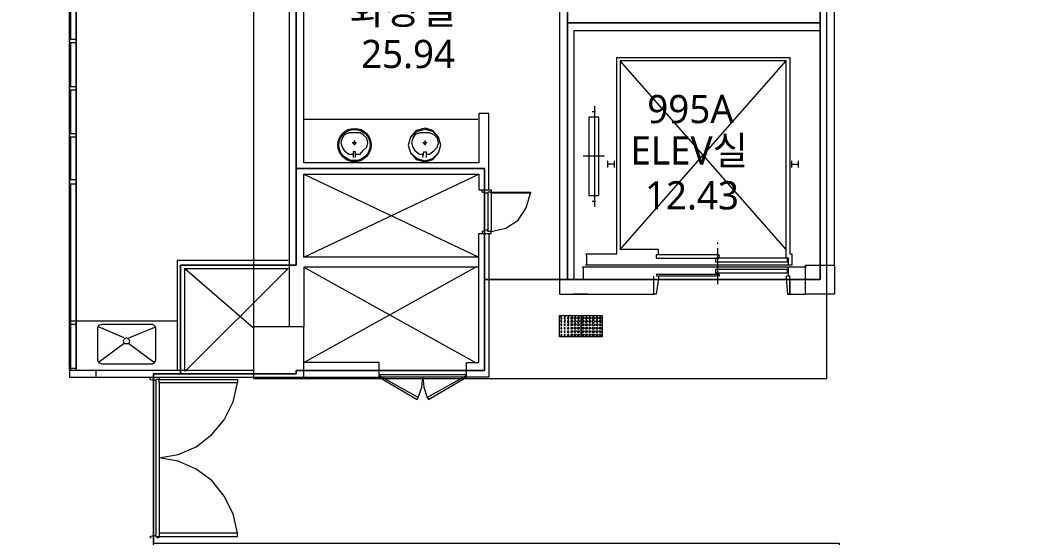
# Model space of a CAD drawing. Header units: millimetres. Extents: x -4011 to 126995, y -1911 to 106700.
# Drawn here: x 60622 to 74475, y 27412 to 34578 of the extents above; entities that cross this region are included whole.
import ezdxf

# ---------------------------------------------------------------- set-up
doc = ezdxf.new("R2010")
doc.units = ezdxf.units.MM
doc.layers.add('PDF_문자', color=7, linetype='Continuous')
doc.layers.add('PDF_형상', color=7, linetype='Continuous')
doc.styles.add('PDF 맑은 고딕', font='malgun.ttf')

msp = doc.modelspace()

# ---------------------------------------------------------------- linework, layer by layer
at = {"layer": 'PDF_형상', "lineweight": 5}
for points in [[(71705, 42218), (71705, 30979), (67057, 30979), (67057, 29720), (64446, 29720), (64446, 29674), (62472, 29674), (62472, 27326), (71969, 27326), (71969, 23720), (78933, 23720), (78933, 27326), (94539, 27326), (94539, 29720), (86456, 29720), (84202, 29720), (84202, 30979), (82959, 30979), (82959, 30886), (76694, 30886), (76694, 38969), (79321, 38969), (79321, 42668)], [(78933, 20720), (71969, 20720), (71969, 20472), (48948, 20472), (48948, 38969), (64446, 38969), (64446, 31181), (62845, 31181), (62845, 29674), (64446, 29674), (64446, 29720), (67057, 29720), (67057, 30979), (67057, 32518), (64446, 32518), (64446, 38969), (68207, 38969), (68207, 34539), (71705, 34539), (71705, 42218)], [(62953, 42124), (68098, 42124), (68098, 30777), (69404, 30777), (69404, 30979), (68301, 30979), (68301, 34430), (71705, 34430), (71705, 31181), (71907, 31181), (71907, 38674)], [(64352, 38378), (64352, 30326)], [(64554, 32440), (66979, 31290), (64554, 31290), (64554, 32440), (66979, 32440), (66979, 32223), (67119, 32223), (67119, 33280), (66979, 33280), (66979, 32596), (64554, 32596), (64554, 38378)], [(61306, 29720), (61306, 36264), (61399, 36264), (61399, 29720), (61399, 36264), (61306, 36264), (61306, 29751), (61399, 29751)], [(61321, 34912), (61321, 34306)], [(61399, 34306), (61306, 34306)], [(61399, 34259), (61306, 34259)], [(61321, 34259), (61321, 33653)], [(68456, 31337), (68891, 31337), (68891, 34057), (71285, 34057), (71285, 31337), (71316, 31337), (71316, 31181), (68456, 31181)], [(69466, 31321), (69466, 31399), (68938, 31399), (71238, 34010), (68938, 34010), (68938, 31399)], [(71238, 31399), (68938, 34010)], [(71269, 31181), (71269, 31275), (71238, 31275), (71238, 34010)], [(61399, 33653), (61306, 33653)], [(61399, 33606), (61306, 33606)], [(61321, 33606), (61321, 33000)], [(68580, 33389), (68580, 31990)], [(68549, 33311), (68596, 33311)], [(64554, 33202), (66964, 33202)], [(61399, 33000), (61306, 33000)], [(65269, 32720), (65332, 32720), (65378, 32767), (65425, 32813), (65440, 32876), (65425, 32938), (65378, 32984), (65332, 33016), (65176, 33016), (65114, 32984), (65083, 32938), (65067, 32876), (65083, 32813), (65114, 32767), (65176, 32720), (65238, 32720)], [(66249, 32720), (66295, 32720), (66358, 32767), (66404, 32813), (66420, 32876), (66404, 32938), (66358, 32984), (66295, 33016), (66155, 33016), (66093, 32984), (66062, 32938), (66047, 32876), (66062, 32813), (66093, 32767), (66155, 32720), (66218, 32720)], [(61399, 32953), (61306, 32953)], [(61321, 32953), (61321, 32363)], [(65285, 32876), (65223, 32876)], [(65254, 32907), (65254, 32845)], [(66264, 32876), (66202, 32876)], [(66233, 32907), (66233, 32845)], [(65269, 32674), (65269, 32751), (65238, 32751), (65238, 32674)], [(66202, 32674), (66218, 32751), (66249, 32751), (66249, 32674)], [(68720, 32689), (68425, 32689)], [(68767, 32534), (68767, 32627)], [(68860, 32580), (68767, 32580)], [(68860, 32534), (68860, 32627)], [(71316, 32534), (71316, 32627)], [(71316, 32580), (71409, 32580)], [(71409, 32534), (71409, 32627)], [(64554, 31290), (66979, 32440)], [(61399, 32363), (61306, 32363)], [(61399, 32301), (61306, 32301)], [(61321, 32301), (61321, 29720)], [(67119, 32223), (67150, 32223), (67150, 32192), (67104, 32192), (67104, 32176), (67073, 32176), (67026, 32192), (67026, 32223), (67041, 32223)], [(67104, 32176), (67104, 31663)], [(67150, 32176), (67150, 31648), (67352, 31694), (67523, 31803), (67632, 31974), (67694, 32176)], [(68549, 32067), (68596, 32067)], [(67119, 31617), (67150, 31617), (67150, 31648), (67104, 31648), (67104, 31663), (67073, 31663), (67026, 31648), (67026, 31617), (67041, 31617)], [(70290, 31477), (70290, 31492)], [(68472, 31337), (68472, 31181)], [(70290, 30917), (70290, 31415)], [(64337, 31244), (62798, 31244), (62798, 29720)], [(62907, 29720), (62907, 31135), (64337, 31135), (62907, 29705)], [(62907, 31135), (63855, 30311)], [(64554, 29627), (65596, 29627), (65596, 29829), (64554, 29829), (66933, 31150)], [(64554, 31150), (66933, 29829)], [(66979, 31150), (64554, 31150), (64554, 30326)], [(71518, 31150), (68409, 31150)], [(68425, 31150), (68425, 30995)], [(69435, 31057), (70306, 31057), (70306, 31026), (69435, 31026)], [(71269, 31026), (71269, 31150)], [(69466, 31026), (69466, 30995), (69435, 30777), (69404, 30777), (69404, 31026)], [(68285, 30777), (68487, 30777), (68285, 30777)], [(62798, 30404), (61399, 30404), (61306, 30404)], [(61399, 30358), (61306, 30358)], [(62067, 30171), (61710, 30326)], [(62130, 30171), (62503, 30326)], [(62067, 30093), (61710, 29829)], [(62130, 30093), (62487, 29829)], [(63855, 29720), (61306, 29720), (61306, 29627), (63855, 29627)], [(61679, 29627), (61679, 29720)], [(66808, 29658), (65596, 29658)], [(62518, 29627), (62549, 29627), (62549, 29596), (62503, 29596), (62503, 29580), (62472, 29580), (62425, 29596), (62425, 29627), (62440, 29627)], [(62503, 29580), (62503, 27435)], [(62549, 29549), (62549, 27466)], [(63637, 27466), (63575, 27731), (63451, 27979), (63280, 28197), (63062, 28352), (62813, 28461), (62549, 28508), (62813, 28554), (63062, 28663), (63280, 28834), (63451, 29036), (63575, 29285), (63637, 29549)], [(66808, 29627), (65596, 29627)], [(66140, 29347), (66187, 29487), (66202, 29627), (66218, 29487), (66264, 29347)], [(62425, 27420), (62425, 27404), (62440, 27404), (62425, 27404), (62425, 27420), (62472, 27435), (62503, 27435), (62503, 27420), (62549, 27420), (62549, 27404), (62518, 27404), (62534, 27404)]]:
    msp.add_lwpolyline(points, dxfattribs=at)
for points in [[(71798, 39078), (63855, 39078), (63855, 29611), (71798, 29611)], [(48948, 38969), (48948, 24358), (58943, 24358), (58943, 27280), (62472, 27280), (62472, 29674), (62845, 29674), (62845, 31181), (64446, 31181), (64446, 38969)], [(64446, 38969), (64446, 32518), (67057, 32518), (67057, 30979), (68207, 30979), (68207, 34539), (68207, 38969)], [(68207, 34539), (68207, 30979), (71705, 30979), (71705, 34539)], [(68642, 33233), (68503, 33233), (68503, 32145), (68642, 32145)], [(66451, 32845), (66420, 32953), (66342, 33031), (66233, 33062), (66124, 33031), (66031, 32953), (66000, 32845), (66031, 32736), (66124, 32658), (66233, 32627), (66342, 32658), (66420, 32736), (66451, 32845), (66420, 32953), (66342, 33047), (66233, 33078), (66109, 33047), (66031, 32953), (66000, 32845), (66031, 32736), (66109, 32642), (66233, 32611), (66342, 32642), (66420, 32736)], [(65269, 32876), (65254, 32891), (65238, 32876), (65238, 32860), (65254, 32860), (65269, 32860)], [(66249, 32876), (66233, 32876), (66233, 32891), (66218, 32876), (66218, 32860), (66233, 32860)], [(67150, 32192), (67694, 32192), (67694, 32176), (67150, 32176)], [(67119, 29627), (66808, 29627), (66808, 29829), (66979, 29829), (66979, 31617), (67119, 31617)], [(70306, 31321), (69435, 31321), (69435, 31275), (70306, 31275)], [(71254, 31228), (71254, 31275), (70259, 31275), (70259, 31228)], [(71907, 31181), (71907, 30777), (71503, 30777), (71503, 31181)], [(71254, 31073), (71254, 31119), (70259, 31119), (70259, 31073)], [(71285, 30777), (71285, 31026), (71238, 31026), (71238, 30995), (71254, 30777)], [(71503, 30777), (71503, 30979), (71285, 30979), (71285, 30777)], [(68098, 30482), (68394, 30482), (68394, 30187), (68098, 30187)], [(68394, 30482), (68689, 30482), (68689, 30187), (68394, 30187)], [(61756, 29813), (62456, 29813), (62487, 29829), (62503, 29860), (62503, 30311), (62487, 30342), (62456, 30358), (61756, 30358), (61710, 30342), (61694, 30311), (61694, 29860), (61710, 29829)], [(68130, 30451), (68114, 30466), (68114, 30451), (68114, 30435), (68130, 30435)], [(68130, 30404), (68114, 30420), (68114, 30404), (68114, 30389), (68130, 30389)], [(68130, 30358), (68114, 30373), (68114, 30358), (68114, 30342), (68130, 30342)], [(68176, 30451), (68176, 30466), (68161, 30451), (68161, 30435), (68176, 30435)], [(68176, 30404), (68176, 30420), (68161, 30404), (68161, 30389), (68176, 30389)], [(68176, 30358), (68176, 30373), (68161, 30358), (68161, 30342), (68176, 30342)], [(68223, 30451), (68223, 30466), (68207, 30451), (68207, 30435), (68223, 30435)], [(68223, 30404), (68223, 30420), (68207, 30404), (68207, 30389), (68223, 30389)], [(68223, 30358), (68223, 30373), (68207, 30358), (68207, 30342), (68223, 30342)], [(68285, 30451), (68269, 30451), (68269, 30466), (68254, 30451), (68254, 30435), (68269, 30435)], [(68285, 30404), (68269, 30404), (68269, 30420), (68254, 30404), (68254, 30389), (68269, 30389)], [(68285, 30358), (68269, 30358), (68269, 30373), (68254, 30358), (68254, 30342), (68269, 30342)], [(68332, 30451), (68316, 30451), (68316, 30466), (68301, 30451), (68301, 30435), (68316, 30435)], [(68332, 30404), (68316, 30404), (68316, 30420), (68301, 30404), (68301, 30389), (68316, 30389)], [(68332, 30358), (68316, 30358), (68316, 30373), (68301, 30358), (68301, 30342), (68316, 30342)], [(68378, 30451), (68363, 30451), (68363, 30466), (68347, 30451), (68347, 30435), (68363, 30435)], [(68378, 30404), (68363, 30404), (68363, 30420), (68347, 30404), (68347, 30389), (68363, 30389)], [(68378, 30358), (68363, 30358), (68363, 30373), (68347, 30358), (68347, 30342), (68363, 30342)], [(68440, 30451), (68425, 30451), (68425, 30466), (68409, 30451), (68409, 30435), (68425, 30435)], [(68440, 30404), (68425, 30404), (68425, 30420), (68409, 30404), (68409, 30389), (68425, 30389)], [(68440, 30358), (68425, 30358), (68425, 30373), (68409, 30358), (68409, 30342), (68425, 30342)], [(68487, 30451), (68472, 30451), (68472, 30466), (68456, 30451), (68456, 30435), (68472, 30435)], [(68487, 30404), (68472, 30404), (68472, 30420), (68456, 30404), (68456, 30389), (68472, 30389)], [(68487, 30358), (68472, 30358), (68472, 30373), (68456, 30358), (68456, 30342), (68472, 30342)], [(68534, 30451), (68518, 30451), (68518, 30466), (68503, 30451), (68503, 30435), (68518, 30435)], [(68534, 30404), (68518, 30404), (68518, 30420), (68503, 30404), (68503, 30389), (68518, 30389)], [(68534, 30358), (68518, 30358), (68518, 30373), (68503, 30358), (68503, 30342), (68518, 30342)], [(68580, 30451), (68565, 30466), (68549, 30451), (68549, 30435), (68565, 30435), (68580, 30435)], [(68580, 30404), (68565, 30420), (68549, 30404), (68549, 30389), (68565, 30389), (68580, 30389)], [(68580, 30358), (68565, 30373), (68549, 30358), (68549, 30342), (68565, 30342), (68580, 30342)], [(68627, 30451), (68611, 30466), (68611, 30451), (68596, 30451), (68611, 30435), (68627, 30435)], [(68627, 30404), (68611, 30420), (68611, 30404), (68596, 30404), (68611, 30389), (68627, 30389)], [(68627, 30358), (68611, 30373), (68611, 30358), (68596, 30358), (68611, 30342), (68627, 30342)], [(68674, 30451), (68658, 30466), (68658, 30451), (68642, 30451), (68658, 30435), (68674, 30435)], [(68674, 30404), (68658, 30420), (68658, 30404), (68642, 30404), (68658, 30389), (68674, 30389)], [(68674, 30358), (68658, 30373), (68658, 30358), (68642, 30358), (68658, 30342), (68674, 30342)], [(64554, 30326), (63855, 30326), (63855, 29627), (64554, 29627)], [(68130, 30311), (68114, 30311), (68114, 30295), (68130, 30295)], [(68130, 30264), (68114, 30264), (68114, 30249), (68130, 30249)], [(68130, 30218), (68114, 30218), (68114, 30202), (68130, 30202)], [(68176, 30311), (68161, 30311), (68161, 30295), (68176, 30295)], [(68176, 30264), (68161, 30264), (68161, 30249), (68176, 30249)], [(68176, 30218), (68161, 30218), (68161, 30202), (68176, 30202)], [(68223, 30311), (68207, 30311), (68207, 30295), (68223, 30295)], [(68223, 30264), (68207, 30264), (68207, 30249), (68223, 30249)], [(68223, 30218), (68207, 30218), (68207, 30202), (68223, 30202)], [(68285, 30311), (68269, 30311), (68254, 30311), (68254, 30295), (68269, 30295)], [(68285, 30264), (68269, 30264), (68254, 30264), (68254, 30249), (68269, 30249)], [(68285, 30218), (68269, 30218), (68254, 30218), (68254, 30202), (68269, 30202)], [(68332, 30311), (68316, 30311), (68301, 30311), (68301, 30295), (68316, 30295)], [(68332, 30264), (68316, 30264), (68301, 30264), (68301, 30249), (68316, 30249)], [(68332, 30218), (68316, 30218), (68301, 30218), (68301, 30202), (68316, 30202)], [(68378, 30311), (68363, 30311), (68347, 30311), (68347, 30295), (68363, 30295)], [(68378, 30264), (68363, 30264), (68347, 30264), (68347, 30249), (68363, 30249)], [(68378, 30218), (68363, 30218), (68347, 30218), (68347, 30202), (68363, 30202)], [(68440, 30311), (68425, 30311), (68409, 30311), (68409, 30295), (68425, 30295)], [(68440, 30264), (68425, 30264), (68409, 30264), (68409, 30249), (68425, 30249)], [(68440, 30218), (68425, 30218), (68409, 30218), (68409, 30202), (68425, 30202)], [(68487, 30311), (68472, 30311), (68456, 30311), (68456, 30295), (68472, 30295)], [(68487, 30264), (68472, 30264), (68456, 30264), (68456, 30249), (68472, 30249)], [(68487, 30218), (68472, 30218), (68456, 30218), (68456, 30202), (68472, 30202)], [(68534, 30311), (68518, 30311), (68503, 30311), (68503, 30295), (68518, 30295)], [(68534, 30264), (68518, 30264), (68503, 30264), (68503, 30249), (68518, 30249)], [(68534, 30218), (68518, 30218), (68503, 30218), (68503, 30202), (68518, 30202)], [(68580, 30311), (68565, 30311), (68549, 30311), (68549, 30295), (68565, 30295), (68580, 30295)], [(68580, 30264), (68565, 30264), (68549, 30264), (68549, 30249), (68565, 30249), (68580, 30249)], [(68580, 30218), (68565, 30218), (68549, 30218), (68549, 30202), (68565, 30202), (68580, 30202)], [(68627, 30311), (68611, 30311), (68596, 30311), (68611, 30295), (68627, 30295)], [(68627, 30264), (68611, 30264), (68596, 30264), (68611, 30249), (68627, 30249)], [(68627, 30218), (68611, 30218), (68596, 30218), (68611, 30202), (68627, 30202)], [(68674, 30311), (68658, 30311), (68642, 30311), (68658, 30295), (68674, 30295)], [(68674, 30264), (68658, 30264), (68642, 30264), (68658, 30249), (68674, 30249)], [(68674, 30218), (68658, 30218), (68642, 30218), (68658, 30202), (68674, 30202)], [(62145, 30124), (62130, 30155), (62098, 30171), (62067, 30155), (62052, 30124), (62067, 30093), (62098, 30093), (62130, 30093)], [(62549, 29596), (63637, 29596), (63637, 29549), (62549, 29549)], [(66140, 29347), (65611, 29642), (65596, 29627), (66124, 29316)], [(66808, 29627), (66793, 29642), (66264, 29347), (66280, 29316)], [(62549, 27420), (63637, 27420), (63637, 27466), (62549, 27466)]]:
    msp.add_lwpolyline(points, close=True, dxfattribs=at)
for centre, radius in [((65256, 32845), 231), ((65255, 32845), 217)]:
    msp.add_circle(centre, radius, dxfattribs=at)

# ---------------------------------------------------------------- texts
at = {"layer": 'PDF_문자', "char_height": 391, "attachment_point": 4, "style": 'PDF 맑은 고딕'}
for s, insert in [('화장실', (65192, 34694)), ('25.94', (65347, 34103)), ('995A', (69311, 33341)), ('ELEV실', (69078, 32751)), ('12.43', (69280, 32144))]:
    msp.add_mtext(s, dxfattribs=dict(at, insert=insert))

doc.saveas('drawing.dxf')
